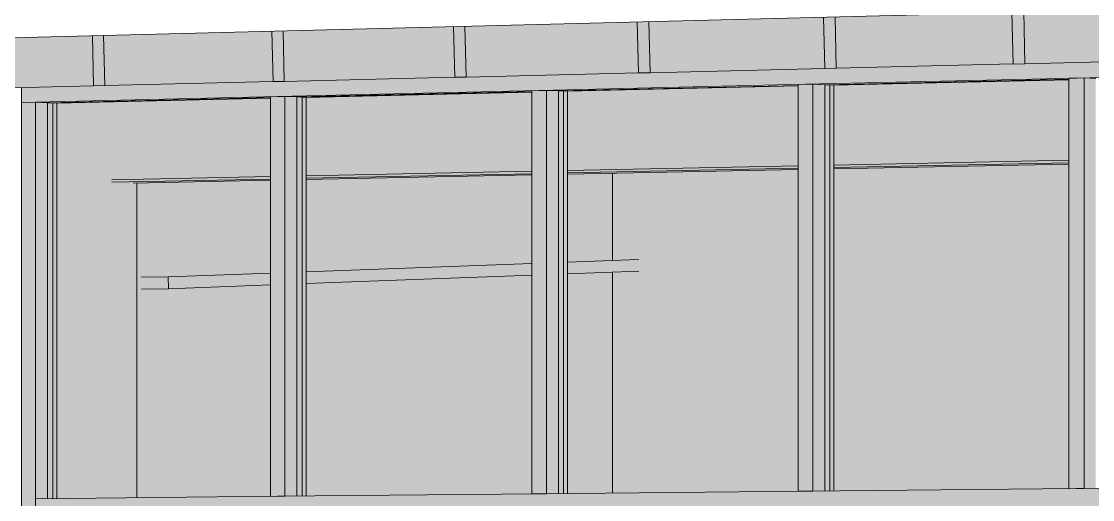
# Model space of a CAD drawing. Header units: inches. Extents: x 31213 to 31218, y -65 to 66.
# Drawn here: x 31213.7356 to 31213.7965, y 66.0161 to 66.0432 of the extents above; entities that cross this region are included whole.
import ezdxf

# ---------------------------------------------------------------- set-up
doc = ezdxf.new("R2010")
doc.units = ezdxf.units.IN
doc.header["$MEASUREMENT"] = 0
for name, color, linetype, lineweight in [('A-GLAZ-CURT', 52, 'Continuous', 9), ('A-GLAZ-CWMG', 51, 'Continuous', 9), ('A-ROOF-OTLN', 132, 'Continuous', 9), ('I-WALL', 2, 'Continuous', 13), ('L-SITE-WALL', 31, 'Continuous', 13), ('S-BEAM', 12, 'Continuous', 9), ('S-COLS', 52, 'Continuous', 9)]:
    doc.layers.add(name, color=color, linetype=linetype, lineweight=lineweight)

msp = doc.modelspace()

# ---------------------------------------------------------------- hatches: boundary and pattern name
at = {"layer": 'A-GLAZ-CURT', "transparency": 33554458}
for points in [[(31213.781271, 66.016535), (31213.795152, 66.016678), (31213.795152, 66.039933), (31213.781271, 66.039612), (31213.781271, 66.016674)], [(31213.751273, 66.016246), (31213.764635, 66.016383), (31213.764635, 66.039227), (31213.751273, 66.038918), (31213.751273, 66.016379)], [(31213.766139, 66.016389), (31213.779757, 66.016529), (31213.779757, 66.039577), (31213.766139, 66.039262), (31213.766139, 66.016526)], [(31213.737115, 66.016109), (31213.749777, 66.016239), (31213.749777, 66.038883), (31213.737115, 66.03859), (31213.737115, 66.016236)]]:
    msp.add_hatch(color=256, dxfattribs=at).paths.add_polyline_path(points, flags=0)
at = {"layer": 'A-GLAZ-CWMG'}
for points in [[(31213.795581, 66.03999), (31213.811263, 66.040354), (31213.811263, 66.041251), (31213.795581, 66.040879), (31213.795581, 66.040818)], [(31213.765049, 66.039283), (31213.780179, 66.039634), (31213.780179, 66.040516), (31213.765049, 66.040156), (31213.765049, 66.039568)], [(31213.780179, 66.039634), (31213.795581, 66.03999), (31213.795581, 66.040879), (31213.780179, 66.040516), (31213.780179, 66.040055)], [(31213.750185, 66.038939), (31213.765049, 66.039283), (31213.765049, 66.040156), (31213.750185, 66.039797), (31213.750185, 66.03933)], [(31213.780179, 66.015492), (31213.795581, 66.015631), (31213.795581, 66.016674), (31213.780179, 66.016525)], [(31213.795581, 66.015631), (31213.811263, 66.015773), (31213.811263, 66.016825), (31213.795581, 66.016674)], [(31213.750185, 66.01522), (31213.765049, 66.015355), (31213.765049, 66.016379), (31213.750185, 66.016235)], [(31213.765049, 66.015355), (31213.780179, 66.015492), (31213.780179, 66.016525), (31213.765049, 66.016379)]]:
    msp.add_hatch(color=256, dxfattribs=at).paths.add_polyline_path(points, flags=0)
at = {"layer": 'A-GLAZ-CWMG', "lineweight": 5}
for points in [[(31213.735628, 66.038602), (31213.750185, 66.038939), (31213.750185, 66.039804), (31213.735628, 66.03946), (31213.735628, 66.03886)], [(31213.795152, 66.016669), (31213.796011, 66.016678), (31213.796011, 66.04), (31213.795152, 66.03998), (31213.795152, 66.016846)], [(31213.796011, 66.016678), (31213.796674, 66.016684), (31213.796674, 66.039968), (31213.796011, 66.03999), (31213.796011, 66.016808)], [(31213.764635, 66.016375), (31213.765464, 66.016383), (31213.765464, 66.039293), (31213.764635, 66.039274), (31213.764635, 66.016848)], [(31213.765464, 66.016383), (31213.766139, 66.016389), (31213.766139, 66.039262), (31213.765464, 66.039283), (31213.765464, 66.016508)], [(31213.766139, 66.016389), (31213.766664, 66.016394), (31213.766664, 66.039238), (31213.766139, 66.039262), (31213.766139, 66.016508)], [(31213.779757, 66.016521), (31213.780601, 66.016529), (31213.780601, 66.039643), (31213.779757, 66.039624), (31213.779757, 66.016847)], [(31213.780601, 66.016529), (31213.781271, 66.016535), (31213.781271, 66.039612), (31213.780601, 66.039634), (31213.780601, 66.016657)], [(31213.781271, 66.016535), (31213.781791, 66.016541), (31213.781791, 66.039588), (31213.781271, 66.039612), (31213.781271, 66.016657)], [(31213.735628, 66.015592), (31213.736429, 66.015599), (31213.736429, 66.03862), (31213.735628, 66.038602), (31213.735628, 66.01685)], [(31213.736429, 66.016102), (31213.737115, 66.016109), (31213.737115, 66.03859), (31213.736429, 66.038602), (31213.736429, 66.016219)], [(31213.737115, 66.016109), (31213.737649, 66.016114), (31213.737649, 66.038567), (31213.737115, 66.03859), (31213.737115, 66.016219)], [(31213.749778, 66.016231), (31213.750592, 66.016239), (31213.750592, 66.038948), (31213.749778, 66.038929), (31213.749778, 66.016849)], [(31213.750592, 66.016239), (31213.751273, 66.016246), (31213.751273, 66.038918), (31213.750592, 66.038939), (31213.750592, 66.016373)], [(31213.751273, 66.016246), (31213.751802, 66.016251), (31213.751802, 66.038894), (31213.751273, 66.038918), (31213.751273, 66.016362)], [(31213.736429, 66.015096), (31213.750185, 66.01522), (31213.750185, 66.016235), (31213.736429, 66.016102)]]:
    msp.add_hatch(color=256, dxfattribs=at).paths.add_polyline_path(points, flags=0)
at = {"layer": 'I-WALL'}
h = msp.add_hatch(color=256, dxfattribs=at)
h.paths.add_polyline_path([(31213.769207, 66.016424), (31213.779756, 66.016534), (31213.779756, 66.034801), (31213.769207, 66.034586), (31213.769207, 66.029657), (31213.770713, 66.029684), (31213.770713, 66.029023), (31213.769207, 66.028967), (31213.769207, 66.016436)], flags=0)
h.paths.add_polyline_path([(31213.78179, 66.016545), (31213.795155, 66.016683), (31213.795155, 66.035114), (31213.78179, 66.034842), (31213.78179, 66.016661)], flags=0)
h = msp.add_hatch(color=256, dxfattribs=at)
h.paths.add_polyline_path([(31213.742183, 66.016159), (31213.749773, 66.016241), (31213.749773, 66.028239), (31213.742455, 66.027997), (31213.742438, 66.028676), (31213.749773, 66.028945), (31213.749773, 66.034185), (31213.742183, 66.034001), (31213.742183, 66.01622)], flags=0)
h.paths.add_polyline_path([(31213.751798, 66.016253), (31213.76463, 66.016387), (31213.76463, 66.028796), (31213.751798, 66.028315), (31213.751798, 66.016289)], flags=0)
h.paths.add_polyline_path([(31213.766659, 66.016399), (31213.769207, 66.016436), (31213.769207, 66.028967), (31213.766659, 66.028842), (31213.766659, 66.016422)], flags=0)
h.paths.add_polyline_path([(31213.751798, 66.029019), (31213.76463, 66.02949), (31213.76463, 66.034492), (31213.751798, 66.034227), (31213.751798, 66.031238)], flags=0)
h.paths.add_polyline_path([(31213.766659, 66.029564), (31213.769207, 66.029657), (31213.769207, 66.034586), (31213.766659, 66.034534), (31213.766659, 66.03124)], flags=0)
at = {"layer": 'L-SITE-WALL', "lineweight": 5}
h = msp.add_hatch(color=256, dxfattribs=at)
h.paths.add_polyline_path([(31213.739217, 65.967809), (31213.739217, 65.989147), (31213.739345, 65.989147), (31213.739252, 65.98933), (31213.739183, 65.98933), (31213.739183, 65.989702), (31213.738245, 65.989708), (31213.738245, 65.967864), (31213.737648, 65.96784), (31213.739139, 65.96781)], flags=0)
h.paths.add_polyline_path([(31213.738245, 65.991253), (31213.739183, 65.991262), (31213.739183, 65.992874), (31213.739217, 65.992874), (31213.739217, 66.012055), (31213.739183, 66.012055), (31213.739183, 66.013911), (31213.739043, 66.01391), (31213.739027, 66.01396), (31213.738245, 66.013953), (31213.738245, 65.991594)], flags=0)
h.paths.add_polyline_path([(31213.737648, 66.016114), (31213.739183, 66.016129), (31213.739183, 66.016334), (31213.739217, 66.016334), (31213.739217, 66.01642), (31213.739083, 66.01642), (31213.739217, 66.016477), (31213.739217, 66.038604), (31213.737648, 66.038549), (31213.737648, 66.016219)], flags=0)
at = {"layer": 'S-BEAM', "lineweight": 5}
for points in [[(31213.792651, 66.0408), (31213.802826, 66.041047), (31213.802734, 66.044004), (31213.792581, 66.043742), (31213.79265, 66.040809)], [(31213.771348, 66.040295), (31213.78127, 66.040536), (31213.781177, 66.043457), (31213.771277, 66.043201), (31213.771335, 66.040811)], [(31213.781933, 66.040546), (31213.79198, 66.040813), (31213.791888, 66.043729), (31213.781863, 66.04345), (31213.781927, 66.04081)], [(31213.750565, 66.039803), (31213.760244, 66.040038), (31213.760149, 66.042923), (31213.750494, 66.042674), (31213.75054, 66.040814)], [(31213.760893, 66.040048), (31213.770692, 66.040286), (31213.770598, 66.043188), (31213.760822, 66.042936), (31213.760874, 66.040813)], [(31213.730284, 66.039323), (31213.739729, 66.039552), (31213.739633, 66.042402), (31213.730212, 66.042139), (31213.730249, 66.040704)], [(31213.740363, 66.039562), (31213.749924, 66.039794), (31213.749828, 66.042661), (31213.740291, 66.042415), (31213.740331, 66.040815)], [(31213.742455, 66.027997), (31213.743984, 66.028022), (31213.743967, 66.028703), (31213.742438, 66.028676), (31213.742447, 66.028345)]]:
    msp.add_hatch(color=256, dxfattribs=at).paths.add_polyline_path(points, flags=0)
at = {"layer": 'S-BEAM'}
for points in [[(31213.781271, 66.04053), (31213.781933, 66.040546), (31213.781863, 66.04347), (31213.781201, 66.04343), (31213.781264, 66.04081)], [(31213.79198, 66.040784), (31213.79265, 66.040809), (31213.792581, 66.043742), (31213.791911, 66.043725), (31213.79198, 66.040809)], [(31213.760247, 66.040033), (31213.760893, 66.040048), (31213.760822, 66.042936), (31213.760176, 66.042919), (31213.760228, 66.040813)], [(31213.770694, 66.04028), (31213.771348, 66.040295), (31213.771277, 66.043201), (31213.770623, 66.043185), (31213.770681, 66.040811)], [(31213.739733, 66.039547), (31213.740363, 66.039562), (31213.740291, 66.042415), (31213.739661, 66.042399), (31213.739701, 66.040815)], [(31213.749927, 66.039788), (31213.750565, 66.039803), (31213.750494, 66.042674), (31213.749856, 66.042658), (31213.749902, 66.040814)]]:
    msp.add_hatch(color=256, dxfattribs=at).paths.add_polyline_path(points, flags=0)
at = {"layer": 'S-BEAM', "lineweight": 5}
h = msp.add_hatch(color=256, dxfattribs=at)
h.paths.add_polyline_path([(31213.322072, 66.025816), (31213.323792, 66.025852), (31213.323792, 66.028998), (31213.322072, 66.028959), (31213.322072, 66.026474)], flags=0)
h.paths.add_polyline_path([(31213.416639, 66.027765), (31213.421525, 66.027866), (31213.421525, 66.031257), (31213.416639, 66.031114), (31213.416639, 66.03108)], flags=0)
h.paths.add_polyline_path([(31213.50886, 66.029665), (31213.512662, 66.029744), (31213.512662, 66.033364), (31213.50886, 66.033276), (31213.50886, 66.030153)], flags=0)
h.paths.add_polyline_path([(31213.646362, 66.032499), (31213.65599, 66.032697), (31213.65599, 66.036676), (31213.646362, 66.036442), (31213.646362, 66.032837)], flags=0)
h.paths.add_polyline_path([(31213.741338, 66.034456), (31213.749776, 66.034629), (31213.749776, 66.038844), (31213.741338, 66.038649), (31213.741338, 66.034788)], flags=0)
h.paths.add_polyline_path([(31213.751801, 66.034671), (31213.764634, 66.034936), (31213.764634, 66.039188), (31213.751801, 66.038886), (31213.751801, 66.034787)], flags=0)
h.paths.add_polyline_path([(31213.766663, 66.034977), (31213.779757, 66.035247), (31213.779757, 66.039537), (31213.766663, 66.039229), (31213.766663, 66.035092)], flags=0)
h.paths.add_polyline_path([(31213.781791, 66.035289), (31213.795152, 66.035564), (31213.795152, 66.039893), (31213.781791, 66.039553), (31213.781791, 66.036026)], flags=0)
h.paths.add_polyline_path([(31213.801005, 66.035685), (31213.810827, 66.035887), (31213.810827, 66.040255), (31213.801005, 66.040028), (31213.801005, 66.036024)], flags=0)
h.paths.add_polyline_path([(31213.812868, 66.035929), (31213.82679, 66.036243), (31213.82679, 66.040624), (31213.812868, 66.040297), (31213.812868, 66.036023)], flags=0)
h.paths.add_polyline_path([(31213.828834, 66.036258), (31213.840253, 66.036494), (31213.840253, 66.040935), (31213.828834, 66.040666), (31213.828834, 66.036264)], flags=0)
h = msp.add_hatch(color=256, dxfattribs=at)
h.paths.add_polyline_path([(31213.3214, 66.025523), (31213.323794, 66.025572), (31213.323794, 66.025673), (31213.3214, 66.025624)], flags=0)
h.paths.add_polyline_path([(31213.41664, 66.027464), (31213.421526, 66.027564), (31213.421526, 66.027673), (31213.41664, 66.027573)], flags=0)
h.paths.add_polyline_path([(31213.508064, 66.029328), (31213.512663, 66.029421), (31213.512663, 66.029538), (31213.508064, 66.029444)], flags=0)
h.paths.add_polyline_path([(31213.646363, 66.032147), (31213.65599, 66.032343), (31213.65599, 66.032471), (31213.646363, 66.032274)], flags=0)
h.paths.add_polyline_path([(31213.740768, 66.034071), (31213.749776, 66.034254), (31213.749776, 66.03439), (31213.740768, 66.034206)], flags=0)
h.paths.add_polyline_path([(31213.751801, 66.034296), (31213.764634, 66.034557), (31213.764634, 66.034694), (31213.751801, 66.034432)], flags=0)
h.paths.add_polyline_path([(31213.766664, 66.034599), (31213.779757, 66.034865), (31213.779757, 66.035004), (31213.766664, 66.034736)], flags=0)
h.paths.add_polyline_path([(31213.781791, 66.034907), (31213.795152, 66.035179), (31213.795152, 66.035319), (31213.781791, 66.035045)], flags=0)
h.paths.add_polyline_path([(31213.800455, 66.035287), (31213.810827, 66.035499), (31213.810827, 66.03564), (31213.800455, 66.035427)], flags=0)
h.paths.add_polyline_path([(31213.812868, 66.03554), (31213.826789, 66.035824), (31213.826789, 66.035966), (31213.812868, 66.035681)], flags=0)
h.paths.add_polyline_path([(31213.828834, 66.035866), (31213.840218, 66.036098), (31213.840218, 66.036241), (31213.828834, 66.036008)], flags=0)
h = msp.add_hatch(color=256, dxfattribs=at)
h.paths.add_polyline_path([(31213.322072, 66.025638), (31213.323792, 66.025696), (31213.323792, 66.025852), (31213.322072, 66.025816), (31213.322072, 66.025656)], flags=0)
h.paths.add_polyline_path([(31213.416639, 66.027573), (31213.421525, 66.027699), (31213.421525, 66.027866), (31213.416639, 66.027752), (31213.416639, 66.027574)], flags=0)
h.paths.add_polyline_path([(31213.508758, 66.029458), (31213.512662, 66.029569), (31213.512662, 66.029744), (31213.508858, 66.029653), (31213.50883, 66.029539), (31213.50877, 66.029465)], flags=0)
h.paths.add_polyline_path([(31213.646362, 66.032274), (31213.65599, 66.032479), (31213.65599, 66.032697), (31213.646362, 66.032499), (31213.646362, 66.032275)], flags=0)
h.paths.add_polyline_path([(31213.741247, 66.034216), (31213.749776, 66.034394), (31213.749776, 66.034629), (31213.741338, 66.034456), (31213.741291, 66.034269), (31213.741251, 66.03422)], flags=0)
h.paths.add_polyline_path([(31213.751801, 66.034432), (31213.764634, 66.0347), (31213.764634, 66.034936), (31213.751801, 66.034671), (31213.751801, 66.034432)], flags=0)
h.paths.add_polyline_path([(31213.766663, 66.034736), (31213.779757, 66.035015), (31213.779757, 66.035247), (31213.766663, 66.034965), (31213.766663, 66.034739)], flags=0)
h.paths.add_polyline_path([(31213.781791, 66.035046), (31213.795152, 66.035335), (31213.795152, 66.035564), (31213.781791, 66.035283), (31213.781791, 66.03505)], flags=0)
h.paths.add_polyline_path([(31213.800901, 66.035437), (31213.810827, 66.035661), (31213.810827, 66.035887), (31213.801001, 66.035668), (31213.800956, 66.035484), (31213.800909, 66.035444)], flags=0)
h.paths.add_polyline_path([(31213.812868, 66.035682), (31213.826789, 66.035994), (31213.82679, 66.036216), (31213.812868, 66.035906), (31213.812868, 66.035691)], flags=0)
h.paths.add_polyline_path([(31213.828834, 66.036008), (31213.840252, 66.036274), (31213.840253, 66.036494), (31213.828834, 66.036227), (31213.828834, 66.036015)], flags=0)
h = msp.add_hatch(color=256, dxfattribs=at)
h.paths.add_polyline_path([(31213.742438, 66.028676), (31213.744585, 66.028725), (31213.742601, 66.028682)], flags=0)
h.paths.add_polyline_path([(31213.82944, 66.031837), (31213.840299, 66.032235), (31213.8403, 66.03227), (31213.829441, 66.031872)], flags=0)
h = msp.add_hatch(color=256, dxfattribs=at)
h.paths.add_polyline_path([(31213.743984, 66.028022), (31213.749774, 66.028239), (31213.749774, 66.028916), (31213.743967, 66.028703)], flags=0)
h.paths.add_polyline_path([(31213.751799, 66.028315), (31213.76463, 66.028795), (31213.76463, 66.02946), (31213.751799, 66.02899), (31213.751799, 66.028839)], flags=0)
h.paths.add_polyline_path([(31213.766659, 66.028871), (31213.770713, 66.029023), (31213.770713, 66.029684), (31213.766659, 66.029535)], flags=0)
h.paths.add_polyline_path([(31213.82944, 66.031222), (31213.840299, 66.031629), (31213.840299, 66.032235), (31213.82944, 66.031837), (31213.82944, 66.031251)], flags=0)
at = {"layer": 'S-COLS', "lineweight": 5}
h = msp.add_hatch(color=256, dxfattribs=at)
h.paths.add_polyline_path([(31213.740279, 65.967788), (31213.740279, 65.989695), (31213.739217, 65.989702), (31213.739217, 65.967809)], flags=0)
h.paths.add_polyline_path([(31213.740279, 65.991256), (31213.740279, 66.01392), (31213.739217, 66.013911), (31213.739217, 65.991262)], flags=0)
h.paths.add_polyline_path([(31213.739217, 66.01613), (31213.740279, 66.01614), (31213.740279, 66.038629), (31213.739217, 66.038602), (31213.739217, 66.016219)], flags=0)
h = msp.add_hatch(color=256, dxfattribs=at)
h.paths.add_polyline_path([(31213.740606, 65.967782), (31213.740576, 65.989693), (31213.740279, 65.989695), (31213.740279, 65.967788), (31213.740605, 65.967782)], flags=0)
h.paths.add_polyline_path([(31213.740606, 65.991255), (31213.740606, 66.013923), (31213.740279, 66.01392), (31213.740279, 65.991256), (31213.740574, 65.991255)], flags=0)
h.paths.add_polyline_path([(31213.740279, 66.01614), (31213.740606, 66.016143), (31213.740606, 66.038636), (31213.740279, 66.038602), (31213.740279, 66.016219)], flags=0)
h = msp.add_hatch(color=256, dxfattribs=at)
h.paths.add_polyline_path([(31213.742138, 65.967752), (31213.742138, 65.989683), (31213.740606, 65.989693), (31213.740606, 65.967782)], flags=0)
h.paths.add_polyline_path([(31213.742138, 65.991246), (31213.742138, 66.013936), (31213.740606, 66.013923), (31213.740606, 65.991255)], flags=0)
h.paths.add_polyline_path([(31213.740606, 66.016143), (31213.742138, 66.016158), (31213.742138, 66.034027), (31213.741976, 66.034024), (31213.740768, 66.034071), (31213.740768, 66.034206), (31213.741338, 66.034218), (31213.741338, 66.038654), (31213.740606, 66.038636), (31213.740606, 66.016219)], flags=0)
h = msp.add_hatch(color=256, dxfattribs=at)
h.paths.add_polyline_path([(31213.742183, 65.967751), (31213.742169, 65.989683), (31213.742138, 65.989683), (31213.742138, 65.967752), (31213.742182, 65.967751)], flags=0)
h.paths.add_polyline_path([(31213.742183, 65.991246), (31213.742153, 66.013936), (31213.742138, 66.013936), (31213.742168, 65.991246)], flags=0)
h.paths.add_polyline_path([(31213.742138, 66.016158), (31213.742183, 66.016159), (31213.742183, 66.034028), (31213.742138, 66.034018), (31213.742138, 66.01622)], flags=0)

# ---------------------------------------------------------------- linework, layer by layer
at = {"layer": 'A-GLAZ-CURT'}
for p, q in [((31213.795152, 66.039933), (31213.781271, 66.039612)), ((31213.781568, 66.039598), (31213.795152, 66.039912)), ((31213.764635, 66.039227), (31213.751273, 66.038918)), ((31213.751576, 66.038904), (31213.764635, 66.039206)), ((31213.779757, 66.039577), (31213.766139, 66.039262)), ((31213.766139, 66.039262), (31213.766139, 66.016389)), ((31213.766439, 66.039248), (31213.766139, 66.039262)), ((31213.766439, 66.039248), (31213.779757, 66.039556)), ((31213.766439, 66.016392), (31213.766439, 66.039248)), ((31213.781271, 66.039612), (31213.781271, 66.016535)), ((31213.781568, 66.039598), (31213.781271, 66.039612)), ((31213.781568, 66.016538), (31213.781568, 66.039598)), ((31213.749777, 66.038883), (31213.737115, 66.03859)), ((31213.737115, 66.03859), (31213.737115, 66.016109)), ((31213.73742, 66.038577), (31213.737115, 66.03859)), ((31213.73742, 66.038577), (31213.749777, 66.038863)), ((31213.73742, 66.016112), (31213.73742, 66.038577)), ((31213.751273, 66.038918), (31213.751273, 66.016246)), ((31213.751576, 66.038904), (31213.751273, 66.038918)), ((31213.751576, 66.016249), (31213.751576, 66.038904))]:
    msp.add_line(p, q, dxfattribs=at)
at = {"layer": 'A-GLAZ-CWMG'}
for p, q in [((31213.795581, 66.03999), (31213.811263, 66.040354)), ((31213.780179, 66.039634), (31213.795581, 66.03999)), ((31213.781791, 66.039588), (31213.795152, 66.039896)), ((31213.795152, 66.03998), (31213.796011, 66.04)), ((31213.795152, 66.03998), (31213.795152, 66.016669)), ((31213.796011, 66.04), (31213.796674, 66.039968)), ((31213.796011, 66.016678), (31213.796011, 66.04)), ((31213.735628, 66.038602), (31213.735628, 66.03946)), ((31213.750185, 66.038939), (31213.765049, 66.039283)), ((31213.751802, 66.038894), (31213.764635, 66.039191)), ((31213.764635, 66.039274), (31213.765464, 66.039293)), ((31213.764635, 66.039274), (31213.764635, 66.016375)), ((31213.765049, 66.039283), (31213.780179, 66.039634)), ((31213.765464, 66.039293), (31213.766139, 66.039262)), ((31213.765464, 66.016383), (31213.765464, 66.039293)), ((31213.766139, 66.039262), (31213.766664, 66.039238)), ((31213.766664, 66.039238), (31213.779757, 66.039541)), ((31213.766664, 66.039238), (31213.766664, 66.016394)), ((31213.779757, 66.039624), (31213.780601, 66.039643)), ((31213.779757, 66.039624), (31213.779757, 66.016521)), ((31213.780601, 66.039643), (31213.781271, 66.039612)), ((31213.780601, 66.016529), (31213.780601, 66.039643)), ((31213.781271, 66.039612), (31213.781791, 66.039588)), ((31213.781791, 66.039588), (31213.781791, 66.016541)), ((31213.735628, 66.038602), (31213.750185, 66.038939)), ((31213.735628, 66.038602), (31213.736429, 66.03862)), ((31213.735628, 66.038602), (31213.735628, 66.015592)), ((31213.736429, 66.03862), (31213.737115, 66.03859)), ((31213.736429, 66.015599), (31213.736429, 66.03862)), ((31213.737115, 66.03859), (31213.737649, 66.038567)), ((31213.737649, 66.038567), (31213.749777, 66.038848)), ((31213.737649, 66.016114), (31213.737649, 66.038567)), ((31213.749778, 66.038929), (31213.750592, 66.038948)), ((31213.749778, 66.038929), (31213.749778, 66.016231)), ((31213.750592, 66.038948), (31213.751273, 66.038918)), ((31213.750592, 66.016239), (31213.750592, 66.038948)), ((31213.751273, 66.038918), (31213.751802, 66.038894)), ((31213.751802, 66.038894), (31213.751802, 66.016251)), ((31213.795581, 66.016674), (31213.780179, 66.016525)), ((31213.796011, 66.016678), (31213.795152, 66.016669)), ((31213.811263, 66.016825), (31213.795581, 66.016674)), ((31213.750185, 66.016235), (31213.736429, 66.016102)), ((31213.736429, 66.015096), (31213.736429, 66.016102)), ((31213.750592, 66.016239), (31213.749778, 66.016231)), ((31213.765049, 66.016379), (31213.750185, 66.016235)), ((31213.765464, 66.016383), (31213.764635, 66.016375)), ((31213.780179, 66.016525), (31213.765049, 66.016379)), ((31213.780601, 66.016529), (31213.779757, 66.016521))]:
    msp.add_line(p, q, dxfattribs=at)
at = {"layer": 'A-ROOF-OTLN'}
msp.add_line((31213.814055, 66.044284), (31213.707255, 66.041574), dxfattribs=at)
at = {"layer": 'I-WALL'}
for p, q in [((31213.769207, 66.029629), (31213.769207, 66.034586)), ((31213.769207, 66.016424), (31213.769207, 66.028967))]:
    msp.add_line(p, q, dxfattribs=at)
at = {"layer": 'S-BEAM'}
for p, q in [((31213.781201, 66.043453), (31213.781271, 66.04053)), ((31213.781933, 66.040546), (31213.781863, 66.04347)), ((31213.791911, 66.043725), (31213.79198, 66.040784)), ((31213.792651, 66.0408), (31213.792581, 66.043742)), ((31213.760176, 66.042919), (31213.760247, 66.040033)), ((31213.760893, 66.040048), (31213.760822, 66.042936)), ((31213.770623, 66.043185), (31213.770694, 66.04028)), ((31213.771348, 66.040295), (31213.771277, 66.043201)), ((31213.739661, 66.042399), (31213.739733, 66.039547)), ((31213.740363, 66.039562), (31213.740291, 66.042415)), ((31213.749856, 66.042658), (31213.749927, 66.039788)), ((31213.750565, 66.039803), (31213.750494, 66.042674)), ((31213.802826, 66.041047), (31213.792651, 66.0408)), ((31213.78127, 66.040536), (31213.771348, 66.040295)), ((31213.781271, 66.04053), (31213.781933, 66.040546)), ((31213.791981, 66.04079), (31213.781933, 66.040546)), ((31213.79198, 66.040784), (31213.792651, 66.0408)), ((31213.749924, 66.039794), (31213.740363, 66.039562)), ((31213.749927, 66.039788), (31213.750565, 66.039803)), ((31213.760244, 66.040038), (31213.750565, 66.039803)), ((31213.760247, 66.040033), (31213.760893, 66.040048)), ((31213.770692, 66.040286), (31213.760893, 66.040048)), ((31213.770694, 66.04028), (31213.771348, 66.040295)), ((31213.739729, 66.039552), (31213.730284, 66.039323)), ((31213.739733, 66.039547), (31213.740363, 66.039562)), ((31213.766664, 66.034736), (31213.779757, 66.035004)), ((31213.766664, 66.034599), (31213.779757, 66.034865)), ((31213.781791, 66.035045), (31213.795152, 66.035319)), ((31213.781791, 66.034907), (31213.795152, 66.035179)), ((31213.781791, 66.034834), (31213.795152, 66.035106)), ((31213.740768, 66.034206), (31213.749776, 66.03439)), ((31213.740768, 66.034071), (31213.749776, 66.034254)), ((31213.751801, 66.034432), (31213.764634, 66.034694)), ((31213.751801, 66.034296), (31213.764634, 66.034557)), ((31213.751801, 66.034224), (31213.764634, 66.034485)), ((31213.766663, 66.034526), (31213.779757, 66.034793)), ((31213.741976, 66.034024), (31213.749776, 66.034183)), ((31213.751799, 66.02899), (31213.76463, 66.02946)), ((31213.766659, 66.029535), (31213.770713, 66.029684)), ((31213.743967, 66.028703), (31213.749774, 66.028916)), ((31213.751799, 66.028315), (31213.76463, 66.028795)), ((31213.766659, 66.028871), (31213.770713, 66.029023)), ((31213.743967, 66.028703), (31213.742438, 66.028676)), ((31213.743984, 66.028022), (31213.743967, 66.028703)), ((31213.743984, 66.028022), (31213.749774, 66.028239)), ((31213.742455, 66.027997), (31213.743984, 66.028022))]:
    msp.add_line(p, q, dxfattribs=at)
at = {"layer": 'S-COLS'}
msp.add_line((31213.742185, 66.034024), (31213.742185, 66.016159), dxfattribs=at)

doc.saveas('drawing.dxf')
